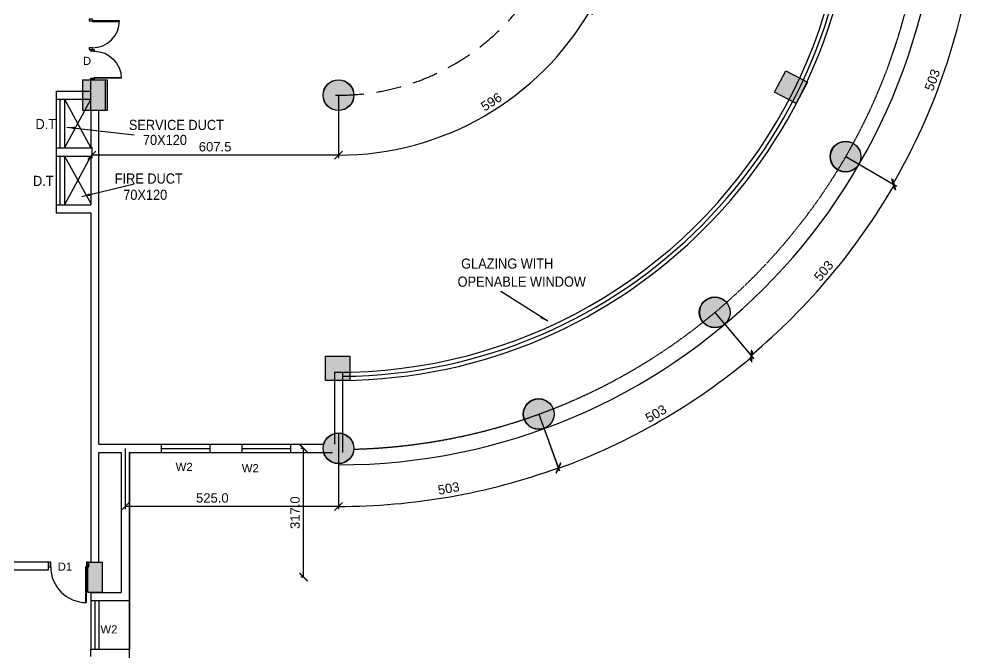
# Model space of a CAD drawing. Extents: x 53439 to 79867, y -144071 to -73305.
# Drawn here: x 69853 to 72202, y -127457 to -125896 of the extents above; entities that cross this region are included whole.
import ezdxf

# ---------------------------------------------------------------- set-up
doc = ezdxf.new("R2010")
doc.units = 0
doc.header["$LTSCALE"] = 0.1
doc.header["$MEASUREMENT"] = 0
doc.header["$PDMODE"] = 35
doc.header["$PDSIZE"] = -0.8
doc.linetypes.add('HIDDEN', pattern=[0.375, 0.25, -0.125])
doc.layers.get('0').update_dxf_attribs({"linetype": 'CONTINUOUS'})
doc.layers.get('DEFPOINTS').update_dxf_attribs({"linetype": 'CONTINUOUS'})
for name, color, linetype in [('COR_HA', 40, 'CONTINUOUS'), ('DOOR', 30, 'CONTINUOUS'), ('HAT', 253, 'CONTINUOUS'), ('LAYER4', 130, 'CONTINUOUS'), ('S_USS_RBM', 7, 'HIDDEN'), ('TEXT', 7, 'CONTINUOUS'), ('THIN_HA', 253, 'CONTINUOUS'), ('WALL', 6, 'CONTINUOUS'), ('WIN', 102, 'CONTINUOUS')]:
    doc.layers.add(name, color=color, linetype=linetype)
doc.styles.add('1MM', font='arial.ttf')
doc.styles.add('DIM', font='arial.ttf', dxfattribs={"width": 0.7, "height": 1})
doc.styles.add('DUTCH', font='arial.ttf')
doc.dimstyles.new('KRI', dxfattribs={"dimtxt": 23, "dimasz": 20, "dimexe": 7, "dimexo": 0, "dimgap": 9, "dimtad": 1, "dimdec": 1, "dimzin": 1, "dimtxsty": '1MM', "dimblk": 'ARCHTICK', "dimcen": 0.5, "dimclrd": 252, "dimclre": 252, "dimclrt": 7, "dimaunit": 1, "dimadec": 8, "dimazin": 3, "dimtfac": 1, "dimtdec": 1, "dimtmove": 0, "dimatfit": 3})

# ---------------------------------------------------------------- blocks, each defined once
blk = doc.blocks.new('A$C764D24B9')
at = {"layer": 'DOOR'}
for points in [[(0.056, 0.111), (0.083, 0.111), (0.083, 1), (0.056, 1)], [(0, 0), (0.056, 0), (0.056, 0.111), (0, 0.111)], [(0.944, 0), (1, 0), (1, 0.111), (0.944, 0.111)]]:
    blk.add_lwpolyline(points, close=True, dxfattribs=at)
blk.add_arc((0.056, 0.111), 0.889, 0, 90, dxfattribs=at)
blk = doc.blocks.new('_ARCHTICK')
at = {"layer": 'WALL', "color": 0, "const_width": 0.15}
blk.add_lwpolyline([(-0.5, -0.5), (0.5, 0.5)], dxfattribs=at)
blk = doc.blocks.new('*D92')
at = {"layer": 'DEFPOINTS', "color": 0, "linetype": 'CONTINUOUS', "ltscale": 0.1}
for p in [(70114.9, -126953.3), (70639.9, -126953.3, 0), (70114.9, -127096.4)]:
    blk.add_point(p, dxfattribs=at)
at = {"layer": 'LAYER4', "color": 252, "linetype": 'CONTINUOUS', "ltscale": 0.1}
for p, q in [((70114.9, -126953.3), (70114.9, -127103.4)), ((70639.9, -126953.3), (70639.9, -127103.4)), ((70639.9, -127096.4), (70114.9, -127096.4))]:
    blk.add_line(p, q, dxfattribs=at)
at = {"layer": 'LAYER4', "color": 252, "linetype": 'CONTINUOUS', "ltscale": 0.1, "xscale": 20, "yscale": 20, "zscale": 20, "rotation": 180}
blk.add_blockref('_ARCHTICK', (70114.9, -127096.4), dxfattribs=at)
at = {"layer": 'LAYER4', "color": 252, "linetype": 'CONTINUOUS', "ltscale": 0.1, "xscale": 20, "yscale": 20, "zscale": 20}
blk.add_blockref('_ARCHTICK', (70639.9, -127096.4), dxfattribs=at)
at = {"layer": 'LAYER4', "color": 7, "linetype": 'CONTINUOUS', "ltscale": 0.1, "insert": (70329.2, -127075.6), "char_height": 23, "attachment_point": 5, "style": '1MM'}
blk.add_mtext('525.0', dxfattribs=at)
blk = doc.blocks.new('*D20')
at = {"layer": 'DEFPOINTS', "color": 0, "linetype": 'CONTINUOUS', "ltscale": 0.1}
for p in [(70639.9, -125513.3, 0), (71567.1, -126618.3, 0), (71133.2, -126868.8, 0), (71351.1, -126929.4)]:
    blk.add_point(p, dxfattribs=at)
at = {"layer": 'LAYER4', "color": 252, "linetype": 'CONTINUOUS', "ltscale": 0.1}
for p, q in [((71567.1, -126618.3), (71663, -126732.6)), ((71133.2, -126868.8), (71184.2, -127009))]:
    blk.add_line(p, q, dxfattribs=at)
blk.add_arc((70639.9, -125513.3), 1584.7, 290, 310, dxfattribs=at)
at = {"layer": 'LAYER4', "color": 252, "linetype": 'CONTINUOUS', "ltscale": 0.1, "xscale": 20, "yscale": 20, "zscale": 20}
for p, rotation in [((71658.5, -126727.2), 40.00000000000465), ((71181.9, -127002.4), 199.9999999999962)]:
    blk.add_blockref('_ARCHTICK', p, dxfattribs=dict(at, rotation=rotation))
at = {"layer": 'LAYER4', "color": 7, "linetype": 'CONTINUOUS', "ltscale": 0.1, "insert": (71421.8, -126867.7), "char_height": 23, "attachment_point": 5, "rotation": 30, "style": '1MM'}
blk.add_mtext('503', dxfattribs=at)
blk = doc.blocks.new('*D23')
at = {"layer": 'DEFPOINTS', "color": 0, "linetype": 'CONTINUOUS', "ltscale": 0.1}
for p in [(70639.9, -125513.3, 0), (71133.2, -126868.8, 0), (70639.9, -126955.8, 0), (70823.6, -127085.7)]:
    blk.add_point(p, dxfattribs=at)
at = {"layer": 'LAYER4', "color": 252, "linetype": 'CONTINUOUS', "ltscale": 0.1}
for p, q in [((71133.2, -126868.8), (71183.7, -127007.5)), ((70639.9, -126955.8), (70639.9, -127103.4))]:
    blk.add_line(p, q, dxfattribs=at)
blk.add_arc((70639.9, -125513.3), 1583.1, 270, 290, dxfattribs=at)
at = {"layer": 'LAYER4', "color": 252, "linetype": 'CONTINUOUS', "ltscale": 0.1, "xscale": 20, "yscale": 20, "zscale": 20}
for p, rotation in [((71181.3, -127000.9), 19.99999999999274), ((70639.9, -127096.4), 179.999999999981)]:
    blk.add_blockref('_ARCHTICK', p, dxfattribs=dict(at, rotation=rotation))
at = {"layer": 'LAYER4', "color": 7, "linetype": 'CONTINUOUS', "ltscale": 0.1, "insert": (70911.2, -127051.9), "char_height": 23, "attachment_point": 5, "rotation": 10, "style": '1MM'}
blk.add_mtext('503', dxfattribs=at)
blk = doc.blocks.new('*D24')
at = {"layer": 'DEFPOINTS', "color": 0, "linetype": 'CONTINUOUS', "ltscale": 0.1}
for p in [(70639.9, -125513.3, 0), (71889.1, -126234.5, 0), (71567.1, -126618.3, 0), (71789.7, -126598.1)]:
    blk.add_point(p, dxfattribs=at)
at = {"layer": 'LAYER4', "color": 252, "linetype": 'CONTINUOUS', "ltscale": 0.1}
for p, q in [((71889.1, -126234.5), (72014.9, -126307.2)), ((71567.1, -126618.3), (71660.5, -126729.6))]:
    blk.add_line(p, q, dxfattribs=at)
blk.add_arc((70639.9, -125513.3), 1580.8, 310, 330, dxfattribs=at)
at = {"layer": 'LAYER4', "color": 252, "linetype": 'CONTINUOUS', "ltscale": 0.1, "xscale": 20, "yscale": 20, "zscale": 20}
for p, rotation in [((72008.8, -126303.7), 59.99999999998316), ((71656, -126724.2), 220.0000000000323)]:
    blk.add_blockref('_ARCHTICK', p, dxfattribs=dict(at, rotation=rotation))
at = {"layer": 'LAYER4', "color": 7, "linetype": 'CONTINUOUS', "ltscale": 0.1, "insert": (71834.9, -126516), "char_height": 23, "attachment_point": 5, "rotation": 50, "style": '1MM'}
blk.add_mtext('503', dxfattribs=at)
blk = doc.blocks.new('*D25')
at = {"layer": 'DEFPOINTS', "color": 0, "linetype": 'CONTINUOUS', "ltscale": 0.1}
for p in [(70639.9, -125513.3), (72060.4, -125763.8), (72088.1, -126138), (71889.1, -126234.5)]:
    blk.add_point(p, dxfattribs=at)
at = {"layer": 'LAYER4', "color": 252, "linetype": 'CONTINUOUS', "ltscale": 0.1}
for p, q in [((72060.4, -125763.8), (72200, -125788.4)), ((71889.1, -126234.5), (72011.8, -126305.4))]:
    blk.add_line(p, q, dxfattribs=at)
blk.add_arc((70639.9, -125513.3), 1577.2, 330, 350, dxfattribs=at)
at = {"layer": 'LAYER4', "color": 252, "linetype": 'CONTINUOUS', "ltscale": 0.1, "xscale": 20, "yscale": 20, "zscale": 20}
for p, rotation in [((72193.1, -125787.2), 79.99999999994697), ((72005.7, -126301.9), 240.0000000000414)]:
    blk.add_blockref('_ARCHTICK', p, dxfattribs=dict(at, rotation=rotation))
at = {"layer": 'LAYER4', "color": 7, "linetype": 'CONTINUOUS', "ltscale": 0.1, "insert": (72102.4, -126045.6), "char_height": 23, "attachment_point": 5, "rotation": 70, "style": '1MM'}
blk.add_mtext('503', dxfattribs=at)
blk = doc.blocks.new('*D28')
at = {"layer": 'DEFPOINTS', "color": 0, "linetype": 'CONTINUOUS', "ltscale": 0.1}
for p in [(70639.9, -125513.3, 0), (71133.5, -125798.3, 0), (70639.9, -126083.3, 0), (70885.3, -126187.6)]:
    blk.add_point(p, dxfattribs=at)
at = {"layer": 'LAYER4', "color": 252, "linetype": 'CONTINUOUS', "ltscale": 0.1}
for p, q in [((71133.5, -125798.3), (71267.4, -125875.6)), ((70639.9, -126083.3), (70639.9, -126237.9))]:
    blk.add_line(p, q, dxfattribs=at)
blk.add_arc((70639.9, -125513.3), 717.6, 270, 330, dxfattribs=at)
at = {"layer": 'LAYER4', "color": 252, "linetype": 'CONTINUOUS', "ltscale": 0.1, "xscale": 20, "yscale": 20, "zscale": 20}
for p, rotation in [((71261.3, -125872.1), 60.00000000086733), ((70639.9, -126230.9), 179.9999999954148)]:
    blk.add_blockref('_ARCHTICK', p, dxfattribs=dict(at, rotation=rotation))
at = {"layer": 'LAYER4', "color": 7, "linetype": 'CONTINUOUS', "ltscale": 0.1, "insert": (71016.4, -126099.6), "char_height": 23, "attachment_point": 5, "rotation": 32.7048, "style": '1MM'}
blk.add_mtext('596', dxfattribs=at)
blk = doc.blocks.new('*D31')
at = {"layer": 'DEFPOINTS', "color": 0, "linetype": 'CONTINUOUS', "ltscale": 0.1}
for p in [(70032.3, -126211.1, -4.6), (70639.9, -126211.1), (70032.3, -126231.1)]:
    blk.add_point(p, dxfattribs=at)
at = {"layer": 'LAYER4', "color": 252, "linetype": 'CONTINUOUS', "ltscale": 0.1}
for p, q in [((70032.3, -126211.1), (70032.3, -126238.1)), ((70639.9, -126211.1), (70639.9, -126238.1)), ((70639.9, -126231.1), (70032.3, -126231.1))]:
    blk.add_line(p, q, dxfattribs=at)
at = {"layer": 'LAYER4', "color": 252, "linetype": 'CONTINUOUS', "ltscale": 0.1, "xscale": 20, "yscale": 20, "zscale": 20, "rotation": 180}
blk.add_blockref('_ARCHTICK', (70032.3, -126231.1), dxfattribs=at)
at = {"layer": 'LAYER4', "color": 252, "linetype": 'CONTINUOUS', "ltscale": 0.1, "xscale": 20, "yscale": 20, "zscale": 20}
blk.add_blockref('_ARCHTICK', (70639.9, -126231.1), dxfattribs=at)
at = {"layer": 'LAYER4', "color": 7, "linetype": 'CONTINUOUS', "ltscale": 0.1, "insert": (70336.1, -126210.4), "char_height": 23, "attachment_point": 5, "style": '1MM'}
blk.add_mtext('607.5', dxfattribs=at)
blk = doc.blocks.new('Y54Y')
at = {"layer": 'COR_HA', "linetype": 'CONTINUOUS', "ltscale": 0.1}
blk.add_hatch(color=1, dxfattribs=at).paths.add_polyline_path([(-4795.471, -1150.953), (-4796.071, -1150.953), (-4796.071, -1151.553), (-4795.471, -1151.553)])
at = {"layer": 'COR_HA', "color": 1, "linetype": 'CONTINUOUS', "ltscale": 0.1}
for p, q in [((-4796.071, -1150.953), (-4795.471, -1150.953)), ((-4796.071, -1151.553), (-4796.071, -1150.953)), ((-4795.471, -1150.953), (-4795.471, -1151.553)), ((-4795.471, -1151.553), (-4796.071, -1151.553))]:
    blk.add_line(p, q, dxfattribs=at)
blk = doc.blocks.new('YTJ')
at = {"layer": 'THIN_HA', "color": 1, "linetype": 'CONTINUOUS'}
for p, rotation in [((-5957.475, 3657.151, 0), 89.99999999985319), ((-3589.281, 3625.752, 0), 62.34754382637969), ((-5957.693, 3632.302, 0), 89.99999999985319)]:
    blk.add_blockref('Y54Y', p, dxfattribs=dict(at, rotation=rotation))
at = {"layer": 'THIN_HA', "color": 1, "linetype": 'CONTINUOUS', "xscale": -1, "rotation": 117.6524561736203}
blk.add_blockref('Y54Y', (-3589.281, -5927.84, 0), dxfattribs=at)
blk = doc.blocks.new('*D50')
at = {"color": 252, "linetype": 'CONTINUOUS', "ltscale": 0.1}
for p, q in [((70553.8, -126953.3), (70546.8, -126953.3)), ((70553.8, -127270.3), (70553.8, -126953.3)), ((70553.8, -127270.3), (70546.8, -127270.3))]:
    blk.add_line(p, q, dxfattribs=at)
at = {"layer": 'DEFPOINTS', "color": 0, "linetype": 'CONTINUOUS', "ltscale": 0.1}
for p in [(70553.8, -126953.3, -9.9), (70553.8, -126953.3), (70553.8, -127270.3, 3)]:
    blk.add_point(p, dxfattribs=at)
at = {"color": 252, "linetype": 'CONTINUOUS', "ltscale": 0.1, "xscale": 20, "yscale": 20, "zscale": 20}
for p, rotation in [((70553.8, -126953.3), 90), ((70553.8, -127270.3), 270)]:
    blk.add_blockref('_ARCHTICK', p, dxfattribs=dict(at, rotation=rotation))
at = {"color": 7, "linetype": 'CONTINUOUS', "ltscale": 0.1, "insert": (70533.1, -127111.8), "char_height": 23, "attachment_point": 5, "rotation": 90, "style": '1MM'}
blk.add_mtext('317.0', dxfattribs=at)
blk = doc.blocks.new('YTTU')
at = {"layer": 'THIN_HA', "linetype": 'CONTINUOUS', "ltscale": 0.1}
blk.add_hatch(color=2, dxfattribs=at).paths.add_polyline_path([(-6879.58, -1156.369), (-6878.83, -1156.369), (-6878.83, -1156.969), (-6879.58, -1156.969)])
at = {"layer": 'THIN_HA', "color": 2, "linetype": 'CONTINUOUS', "ltscale": 0.1}
blk.add_lwpolyline([(-6879.58, -1156.369), (-6878.83, -1156.369), (-6878.83, -1156.969), (-6879.58, -1156.969)], close=True, dxfattribs=at)
blk = doc.blocks.new('*D62')
at = {"color": 252, "linetype": 'CONTINUOUS', "ltscale": 0.1}
for p, q in [((70553.8, -126953.3), (70546.8, -126953.3)), ((70553.8, -127270.3), (70553.8, -126953.3)), ((70553.8, -127270.3), (70546.8, -127270.3))]:
    blk.add_line(p, q, dxfattribs=at)
at = {"layer": 'DEFPOINTS', "color": 0, "linetype": 'CONTINUOUS', "ltscale": 0.1}
for p in [(70553.8, -126953.3, -9.9), (70553.8, -126953.3), (70553.8, -127270.3, 3)]:
    blk.add_point(p, dxfattribs=at)
at = {"color": 252, "linetype": 'CONTINUOUS', "ltscale": 0.1, "xscale": 20, "yscale": 20, "zscale": 20}
for p, rotation in [((70553.8, -126953.3), 90), ((70553.8, -127270.3), 270)]:
    blk.add_blockref('_ARCHTICK', p, dxfattribs=dict(at, rotation=rotation))
at = {"color": 7, "linetype": 'CONTINUOUS', "ltscale": 0.1, "insert": (70533.1, -127111.8), "char_height": 23, "attachment_point": 5, "rotation": 90, "style": '1MM'}
blk.add_mtext('317.0', dxfattribs=at)
blk = doc.blocks.new('*D74')
at = {"color": 252, "linetype": 'CONTINUOUS', "ltscale": 0.1}
for p, q in [((70553.8, -126953.3), (70546.8, -126953.3)), ((70553.8, -127270.3), (70553.8, -126953.3)), ((70553.8, -127270.3), (70546.8, -127270.3))]:
    blk.add_line(p, q, dxfattribs=at)
at = {"layer": 'DEFPOINTS', "color": 0, "linetype": 'CONTINUOUS', "ltscale": 0.1}
for p in [(70553.8, -126953.3, -9.9), (70553.8, -126953.3), (70553.8, -127270.3, 3)]:
    blk.add_point(p, dxfattribs=at)
at = {"color": 252, "linetype": 'CONTINUOUS', "ltscale": 0.1, "xscale": 20, "yscale": 20, "zscale": 20}
for p, rotation in [((70553.8, -126953.3), 90), ((70553.8, -127270.3), 270)]:
    blk.add_blockref('_ARCHTICK', p, dxfattribs=dict(at, rotation=rotation))
at = {"color": 7, "linetype": 'CONTINUOUS', "ltscale": 0.1, "insert": (70533.1, -127111.8), "char_height": 23, "attachment_point": 5, "rotation": 90, "style": '1MM'}
blk.add_mtext('317.0', dxfattribs=at)

msp = doc.modelspace()

# ---------------------------------------------------------------- hatches: boundary and pattern name
at = {"layer": 'LAYER4', "linetype": 'CONTINUOUS', "ltscale": 0.1}
msp.add_hatch(color=7, dxfattribs=at).paths.add_polyline_path([(70030, -126045.71), (70065, -126045.71), (70065, -126120.71), (70030, -126120.71)])
msp.add_hatch(color=7, dxfattribs=at).paths.add_polyline_path([(70030, -126045.71), (70065, -126045.71), (70065, -126120.71), (70030, -126120.71)])
h = msp.add_hatch(color=7, dxfattribs=at)
edge = h.paths.add_edge_path()
edge.add_arc((70639.86, -126083.28), 37.5, 0, 360)
h = msp.add_hatch(color=7, dxfattribs=at)
edge = h.paths.add_edge_path()
edge.add_arc((71889.1, -126234.53), 37.5, 0, 360)
h = msp.add_hatch(color=7, dxfattribs=at)
edge = h.paths.add_edge_path()
edge.add_arc((71567.08, -126618.3), 37.5, 0, 360)
h = msp.add_hatch(color=7, dxfattribs=at)
edge = h.paths.add_edge_path()
edge.add_arc((71133.22, -126868.79), 37.5, 0, 360)
h = msp.add_hatch(color=7, dxfattribs=at)
edge = h.paths.add_edge_path()
edge.add_arc((70639.86, -126953.28), 37.5, 0, 360)
h = msp.add_hatch(color=7, dxfattribs=at)
edge = h.paths.add_edge_path()
edge.add_arc((70639.86, -126953.28), 37.5, 0, 360)
at = {"layer": 'THIN_HA', "linetype": 'CONTINUOUS', "ltscale": 0.1}
h = msp.add_hatch(color=2, dxfattribs=at)
edge = h.paths.add_edge_path()
edge.add_arc((70639.86, -126083.28), 38, 0, 360)
h = msp.add_hatch(color=2, dxfattribs=at)
edge = h.paths.add_edge_path()
edge.add_arc((71888.6, -126234.53), 38, 0, 360)
h = msp.add_hatch(color=2, dxfattribs=at)
edge = h.paths.add_edge_path()
edge.add_arc((71566.58, -126618.3), 38, 0, 360)
h = msp.add_hatch(color=2, dxfattribs=at)
edge = h.paths.add_edge_path()
edge.add_arc((71132.72, -126868.79), 38, 0, 360)
h = msp.add_hatch(color=2, dxfattribs=at)
edge = h.paths.add_edge_path()
edge.add_arc((70639.86, -126953.32), 38, 0, 360)
msp.add_hatch(color=2, dxfattribs=at).paths.add_polyline_path([(70022.5, -127233.28), (70057.5, -127233.28), (70057.5, -127308.28), (70022.5, -127308.28)])

# ---------------------------------------------------------------- linework, layer by layer
at = {"layer": 'LAYER4', "linetype": 'CONTINUOUS', "ltscale": 0.1}
for p, q in [((70029.86, -126045.71, -0.08), (70039.86, -126045.71, -0.08)), ((69954.6, -126213.21, -0.08), (69954.6, -126093.21, -0.08)), ((70029.63, -126093.21, -0.08), (69965, -126213.21, -0.08)), ((69965, -126093.21, -0.08), (70030, -126213.21, -0.08)), ((69954.25, -126353.21, -0.08), (69954.25, -126233.21, -0.08)), ((70030, -126233.21, -0.08), (69965, -126353.21, -0.08)), ((69965, -126233.21, -0.08), (70030, -126350.33, -0.08))]:
    msp.add_line(p, q, dxfattribs=at)
at = {"layer": 'LAYER4', "color": 7, "linetype": 'CONTINUOUS', "ltscale": 0.1, "elevation": -0.08}
msp.add_lwpolyline([(70030, -126045.71), (70065, -126045.71), (70065, -126120.71), (70030, -126120.71)], close=True, dxfattribs=at)
msp.add_lwpolyline([(70030, -126045.71), (70065, -126045.71), (70065, -126120.71), (70030, -126120.71)], close=True, dxfattribs=at)
at = {"layer": 'LAYER4', "color": 7, "linetype": 'CONTINUOUS', "ltscale": 0.1}
for centre in [(70639.86, -126083.28, 0), (71889.1, -126234.53, 0), (71567.08, -126618.3, 0), (71133.22, -126868.79, 0), (70639.86, -126953.28, 0), (70639.86, -126953.28, 0)]:
    msp.add_circle(centre, 37.5, dxfattribs=at)
at = {"layer": 'LAYER4', "color": 1, "linetype": 'HIDDEN', "ltscale": 35}
msp.add_arc((70639.86, -125513.28, 0), 1442.5, 271.48751, 90, dxfattribs=at)
at = {"layer": 'LAYER4', "color": 1, "linetype": 'HIDDEN', "ltscale": 2500}
msp.add_arc((70639.86, -125513.28, 0), 570, 270, 90, dxfattribs=at)
at = {"layer": 'S_USS_RBM', "linetype": 'CONTINUOUS'}
msp.add_arc((70639.86, -125513.28, -0.38), 1480.5, 270.00004, 89.99996, dxfattribs=at)
at = {"layer": 'THIN_HA', "color": 2, "linetype": 'CONTINUOUS', "ltscale": 0.1, "elevation": 0}
msp.add_lwpolyline([(70022.5, -127233.28), (70057.5, -127233.28), (70057.5, -127308.28), (70022.5, -127308.28)], close=True, dxfattribs=at)
at = {"layer": 'THIN_HA', "color": 2, "linetype": 'CONTINUOUS', "ltscale": 0.1}
for centre in [(70639.86, -126083.28, 0), (71888.6, -126234.53, 0), (71566.58, -126618.3, 0), (71132.72, -126868.79, 0), (70639.86, -126953.32, 0)]:
    msp.add_circle(centre, 38, dxfattribs=at)
at = {"layer": 'WALL', "linetype": 'CONTINUOUS', "ltscale": 0.1}
for p, q in [((69945, -126073.21), (69945, -126373.21)), ((69945, -126073.21), (70030, -126073.21)), ((69945, -126073.21), (69945, -126373.21)), ((70030, -126073.21, -0.08), (70030, -126073.21, -0.08)), ((70030, -126073.21, -0.08), (70030, -126073.21, -0.08)), ((70030, -126076.79, -0.08), (70030, -126076.79, -0.08)), ((69945, -126093.21), (70030, -126093.21)), ((69965, -126093.21), (69965, -126213.21)), ((70030, -126120.71), (70030, -126213.21)), ((70049.86, -126943.21), (70049.86, -126120.71)), ((69945, -126213.21), (70030, -126213.21)), ((69945, -126233.21), (70030, -126233.21)), ((69965, -126233.21), (69965, -126353.21)), ((70030, -126233.21), (70030, -126353.21)), ((69945, -126353.21), (70030, -126353.21)), ((69945, -126373.21), (70030, -126373.21)), ((69945, -126373.21), (70030, -126373.21)), ((70030, -126373.21), (70029.99, -127233.28)), ((70629.86, -126765.74, 0), (70629.86, -126943.28, 0)), ((70629.86, -126765.74, 0), (70649.86, -126765.74, 0)), ((70649.86, -126765.74, 0), (70649.86, -126963.28, 0)), ((70639.86, -126915.78, 0), (70639.86, -126990.78, 0)), ((70639.86, -126915.78, 0), (70639.86, -126990.78, 0)), ((70049.86, -126943.16, -0.16), (70203.85, -126943.26, -0.16)), ((70049.86, -126943.21, -0.08), (70145.42, -126943.21, -0.08)), ((70203.64, -126963.29, -0.08), (70203.64, -126943.29, -0.08)), ((70323.6, -126943.29, 9.81), (70402.6, -126943.29, 9.81)), ((70323.6, -126963.37), (70323.6, -126943.37)), ((70323.6, -126963.37, 9.89), (70323.6, -126943.37, 9.89)), ((70402.6, -126963.29), (70402.6, -126943.29)), ((70522.6, -126943.23, -0.08), (70604.81, -126943.23, -0.08)), ((70522.6, -126963.29), (70522.6, -126943.23)), ((70049.86, -127233.28, -0.08), (70049.86, -126963.21, -0.08)), ((70049.86, -126963.21, -0.08), (70104.85, -126963.21, -0.08)), ((70104.85, -126963.21, 0), (70104.85, -127308.28, 0)), ((70124.85, -126963.21, -0.08), (70145.42, -126963.21, -0.08)), ((70124.85, -126963.21, 0), (70124.85, -127328.28, 0)), ((70124.85, -126963.21, -0.16), (70203.64, -126963.26, -0.16)), ((70323.6, -126963.26, -1.1), (70402.6, -126963.21, -15.89)), ((70522.6, -126963.23, -0.08), (70624.81, -126963.23, -0.08)), ((69397.35, -127232.78, -2.14), (69925.64, -127232.78, -2.14)), ((69397.35, -127252.78, -2.37), (69925.65, -127252.78, -2.37)), ((69925.65, -127252.78, 5.44), (69925.64, -127232.78, 5.94)), ((70029.86, -127308.28, 0), (70104.85, -127308.28, 0)), ((70029.86, -127310.32), (70029.86, -127328.28, 0)), ((70029.86, -127328.28, 0), (70124.88, -127328.28, 0)), ((70029.86, -127448.28, 0), (70124.82, -127448.28, 0)), ((70029.86, -127466.25), (70029.86, -127448.28, 0)), ((70124.86, -127592.84, 0), (70124.86, -127448.28))]:
    msp.add_line(p, q, dxfattribs=at)
for centre, radius, start, end in [((70639.86, -125512.03, 0), 571.25, 269.26659, 273.76189), ((70639.86, -125513.28, 0), 1272.5, 269.54617, 269.54973)]:
    msp.add_arc(centre, radius, start, end, dxfattribs=at)
at = {"layer": 'WIN'}
for p, q in [((70203.6, -126943.37, 9.89), (70323.6, -126943.37, 9.89)), ((70203.64, -126943.29, -0.08), (70204.08, -126943.29, -0.08)), ((70235.54, -126943.31, -9.89), (70235.97, -126943.31, -9.89)), ((70402.6, -126943.23, -0.08), (70522.6, -126943.23, -0.08)), ((70124.89, -127919.83), (70124.82, -126963.21)), ((70203.6, -126953.37), (70323.6, -126953.37)), ((70203.6, -126963.37, 9.89), (70323.6, -126963.37, 9.89)), ((70203.64, -126963.29, -0.08), (70204.08, -126963.29, -0.08)), ((70235.54, -126963.31, -9.89), (70235.97, -126963.31, -9.89)), ((70402.6, -126953.29, -0.08), (70522.6, -126953.29, -0.08)), ((70402.6, -126963.29, 9.81), (70522.6, -126963.29, 9.81)), ((70124.88, -127328.28, 0), (70124.85, -127448.28, 0))]:
    msp.add_line(p, q, dxfattribs=at)
for points in [[(70029.86, -127328.28), (70029.86, -127448.28)], [(70039.86, -127328.28), (70039.86, -127448.28)], [(70049.86, -127328.28), (70049.86, -127448.28)]]:
    msp.add_lwpolyline(points, dxfattribs=at)
for radius, start, end in [(1272.5, 270.45027, 89.54973), (1252.5, 269.54254, 89.54617), (1262.5, 270.45383, 89.54617)]:
    msp.add_arc((70639.86, -125513.28, 0), radius, start, end, dxfattribs=at)

# ---------------------------------------------------------------- block references
at = {"layer": 'LAYER4', "linetype": 'CONTINUOUS', "ltscale": 0.1, "xscale": 75.0000000010914, "yscale": 75.0000000010914, "zscale": 75.0000000010914, "rotation": 269.9999999995553}
msp.add_blockref('A$C764D24B9', (70025.5, -125895.71, -7.89), dxfattribs=at)
at = {"layer": 'LAYER4', "linetype": 'CONTINUOUS', "ltscale": 0.1, "extrusion": (0, 0, -1), "xscale": 75.0000000010914, "yscale": 75.0000000010914, "zscale": -75.00000000109135, "rotation": 90.00000000044466}
msp.add_blockref('A$C764D24B9', (-70029.86, -126045.71, 0.08), dxfattribs=at)
at = {"layer": 'THIN_HA', "color": 2, "linetype": 'CONTINUOUS', "xscale": 100, "yscale": 100, "zscale": 100}
msp.add_blockref('YTJ', (551282.03, -10408.87), dxfattribs=at)
at = {"layer": 'THIN_HA', "color": 2, "linetype": 'CONTINUOUS', "xscale": 100, "yscale": 100, "zscale": 100, "rotation": 90}
msp.add_blockref('YTTU', (-45626.91, 561837.19, 0), dxfattribs=at)
at = {"layer": 'WALL', "linetype": 'CONTINUOUS', "ltscale": 0.1, "xscale": 99.39759036278701, "yscale": 99.39759036278701, "zscale": 99.39759036278701, "rotation": 180}
msp.add_blockref('A$C764D24B9', (70025.04, -127233.9, 5.91), dxfattribs=at)

# ---------------------------------------------------------------- texts
at = {"style": 'DIM'}
for s, p in [('D', (70010.51, -126008.71, -10.81)), ('W2', (70238.87, -127008.84, -10.89)), ('W2', (70401.66, -127012.17, -10.89)), ('D1', (69948.27, -127254.56, -2.37)), ('W2', (70053.66, -127409.14, -8.34))]:
    msp.add_text(s, height=20, dxfattribs=at).set_placement(p)
at = {"layer": 'TEXT', "style": 'DUTCH', "width": 0.9}
for s, p in [('D.T', (69893.76, -126166.8)), ('SERVICE DUCT', (70123.6, -126168.89, 0)), ('70X120', (70158.27, -126205.91, 0)), ('D.T', (69887.48, -126306.87)), ('FIRE DUCT', (70088.81, -126301.08, 0)), ('70X120', (70109.75, -126341.15, 0)), (' GLAZING WITH', (70933.32, -126510.54)), ('OPENABLE WINDOW', (70933.32, -126555.05))]:
    msp.add_text(s, height=25, dxfattribs=at).set_placement(p)

# ---------------------------------------------------------------- dimensions: what is measured, and where the dimension line sits
at = {"color": 1, "linetype": 'CONTINUOUS', "ltscale": 0.1}
for picture in ['*D50', '*D62', '*D74']:
    dim = msp.add_aligned_dim(p1=(70553.84, -127270.28, 3.04), p2=(70553.84, -126953.28, -9.89), distance=0, dimstyle='KRI', dxfattribs=at)
    dim.commit()
    dim.dimension.update_dxf_attribs({"geometry": picture, "text_midpoint": (70533.09, -127111.78, 0)})
at = {"layer": 'LAYER4', "color": 120, "linetype": 'CONTINUOUS', "ltscale": 0.1}
for base, p1, p2, picture, middle in [((70823.64, -127085.67, 0), (71133.22, -126868.79, 0), (70639.86, -126955.78, 0), '*D23', (70911.15, -127051.89, 0)), ((71351.06, -126929.41, 0), (71567.08, -126618.3, 0), (71133.22, -126868.79, 0), '*D20', (71421.83, -126867.69, 0)), ((71789.67, -126598.08, 0), (71889.1, -126234.53, 0), (71567.08, -126618.3, 0), '*D24', (71834.91, -126516.05, 0)), ((72088.05, -126137.97, 0), (72060.44, -125763.77, 0), (71889.1, -126234.53, 0), '*D25', (72102.43, -126045.61, 0))]:
    dim = msp.add_angular_dim_3p(base=base, center=(70639.86, -125513.28, 0), p1=p1, p2=p2, text='503', dimstyle='KRI', dxfattribs=at)
    dim.commit()
    dim.dimension.update_dxf_attribs({"geometry": picture, "text_midpoint": middle})
dim = msp.add_angular_dim_3p(base=(70885.28, -126187.59, 0), center=(70639.86, -125513.28, 0), p1=(70639.86, -126083.28, 0), p2=(71133.49, -125798.28, 0), text='596', dimstyle='KRI', dxfattribs=at)
dim.commit()
dim.dimension.update_dxf_attribs({"geometry": '*D28', "text_midpoint": (71027.57, -126117.1, 0), "dimtype": 133})
dim = msp.add_linear_dim(base=(70032.33, -126231.15, 0), p1=(70639.86, -126211.12, 0), p2=(70032.33, -126211.12, -4.64), dimstyle='KRI', dxfattribs=at)
dim.commit()
dim.dimension.update_dxf_attribs({"geometry": '*D31', "text_midpoint": (70336.09, -126210.4, 0)})
dim = msp.add_linear_dim(base=(70114.85, -127096.38, 0), p1=(70639.86, -126953.28, 0), p2=(70114.85, -126953.28, 0), angle=180, dimstyle='KRI', dxfattribs=at)
dim.commit()
dim.dimension.update_dxf_attribs({"geometry": '*D92', "text_midpoint": (70329.24, -127096.38, 0), "dimtype": 129})

# ---------------------------------------------------------------- leaders
at = {"layer": 'HAT', "color": 5, "linetype": 'CONTINUOUS', "ltscale": 0.1}
msp.add_leader([(71155.33, -126640.2, 0), (71039.56, -126566.93, 0)], dimstyle='KRI', override={"dimgap": 9, "dimtad": 0, "dimfxl": 0}, dxfattribs=at)
at = {"layer": 'WALL', "linetype": 'CONTINUOUS', "ltscale": 0.1}
for points in [[(69971.02, -126161.94), (70136.57, -126180.99)], [(70007.76, -126333.13), (70136.57, -126301.56)]]:
    msp.add_leader(points, dimstyle='KRI', override={"dimgap": 9, "dimtad": 0, "dimfxl": 0}, dxfattribs=at)

doc.saveas('drawing.dxf')
